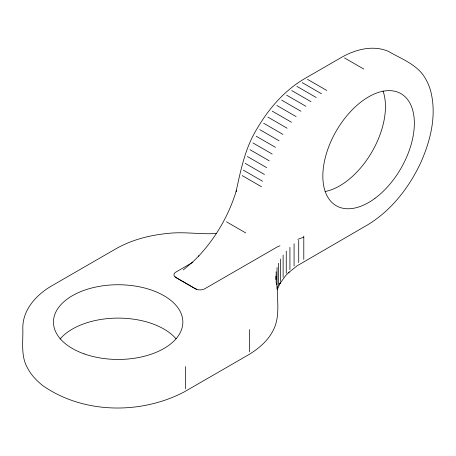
<?xml version="1.0" encoding="UTF-8"?>
<svg xmlns="http://www.w3.org/2000/svg" width="456" height="456" viewBox="0 0 456 456"><rect width="100%" height="100%" fill="white"/><g stroke="black" fill="none" stroke-linecap="round" stroke-linejoin="round"><path stroke-width="0.68" d="M277.436 289.321L280.309 282.726L279.665 283.945L285.445 275.886L289.138 272.078L288.215 272.905L297.192 265.768L367.16 225.133C391.009 210.843 408.81 187.997 420.552 163.088C430.145 141.685 436.398 117.426 431.376 94.033C429.877 86.782 426.805 79.885 422.376 73.946C413.643 63.122 399.986 58.146 388.307 51.311C372.774 44.716 355.076 49.539 341.082 57.616L304.095 78.974C284.344 90.687 268.858 108.574 257.332 128.233C245.294 147.391 240.871 169.626 236.134 191.343L236.288 190.807C228.906 215.129 215.865 237.718 198.491 256.272L198.879 255.867L193.806 260.957L183.301 269.935M192.939 262.24L175.942 272.05A6.811 3.933 0 0 0 174.175 275.851L175.942 277.613L195.202 288.733L198.257 289.754A6.811 3.933 0 0 0 204.835 288.733L277.989 246.502L279.973 245.784M297.836 239.32L303.793 237.166A6.811 4.081 58 0 0 303.719 236.157M216.623 233.483C200.349 234.601 184.093 231.488 167.831 233.426C149.881 235.176 131.944 239.702 116.172 248.645L52.166 285.599C36.93 294.234 22.903 309.162 22.8 327.659C23.341 341.145 20.412 356.016 27.691 368.311C31.242 375.128 36.697 380.714 42.625 385.519C83.294 414.014 140.739 414.647 184.201 391.932L248.201 354.979C258.005 349.153 267.233 341.533 272.682 331.33C280.383 317.655 277.134 301.256 277.276 286.357M174.859 276.832L196.616 289.395M344.514 57.941L363.78 69.061M307.475 79.327L326.741 90.448M302.185 82.616L321.452 93.742M296.924 86.372L316.19 97.493M291.732 90.562L310.998 101.688M286.642 95.167L305.902 106.288M281.671 100.149L300.937 111.27M276.866 105.484L296.126 116.605M272.243 111.139L291.509 122.259M267.843 117.078L287.109 128.199M263.682 123.262L282.948 134.383M259.795 129.652L279.061 140.779M256.204 136.219L275.47 147.339M252.926 142.91L272.192 154.037M249.985 149.693L269.251 160.814M247.397 156.522L266.663 167.643M245.18 163.351L264.446 174.477M243.35 170.145L262.61 181.266M242.182 175.6L261.448 186.721M226.518 221.833L245.784 232.953M303.793 237.166L303.793 259.407M298.714 240.34L298.714 262.582M294.074 243.732L294.074 265.979M289.919 247.329L289.919 269.57M286.26 251.096L286.26 273.344M283.125 255.024L283.125 277.271M280.531 259.082L280.531 281.323M278.502 263.243L278.502 285.484M277.037 267.478L277.037 289.03M276.678 282.931L276.678 285.017M276.159 271.77L276.159 282.498M275.863 276.091L275.863 279.568M249.643 329.602L249.643 351.85M185.581 366.584L185.581 388.831M59.981 339.11A64.706 37.358 0 0 1 117.95 318.106A64.706 37.358 0 0 1 176.153 338.899M383.012 90.983A64.706 37.358 -60 0 1 372.079 151.648A64.706 37.358 -60 0 1 325.031 191.531M84.058 353.845A64.706 37.358 0 0 0 182.827 323.27A64.706 37.358 0 0 0 87.581 289.172A64.706 37.358 0 0 0 84.058 353.845M374.935 198.36A64.706 37.358 -60 0 0 404.666 96.37A64.706 37.358 -60 0 0 326.182 154.367A64.706 37.358 -60 0 0 374.935 198.36"/></g></svg>
